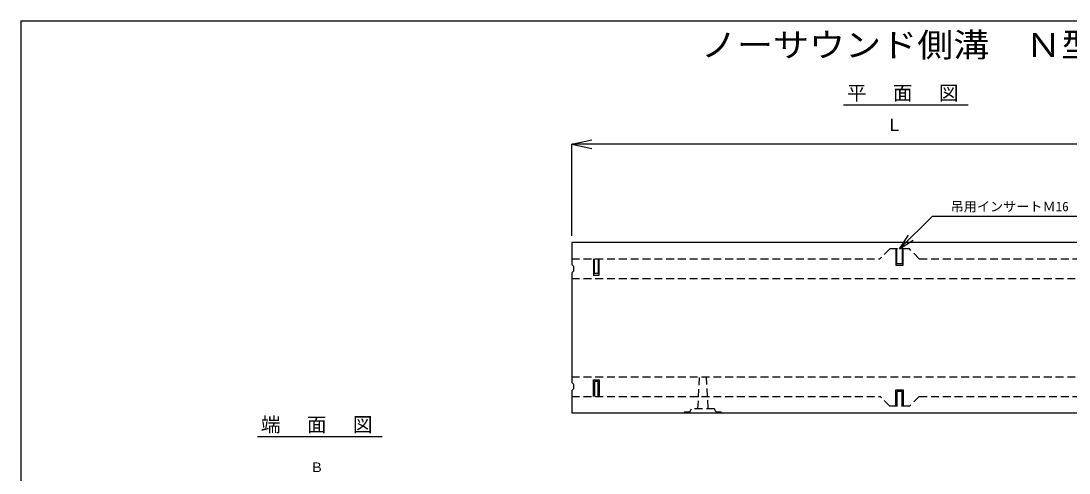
# Model space of a CAD drawing. Units: millimetres, scale not verified. Extents: x -2700 to 2700, y -1900 to 1800.
# Drawn here: x -2700 to 497, y 420 to 1800 of the extents above; entities that cross this region are included whole.
import ezdxf
from ezdxf.enums import TextEntityAlignment as Align

# ---------------------------------------------------------------- set-up
doc = ezdxf.new("R2010")
doc.units = ezdxf.units.MM
doc.header["$LTSCALE"] = 20
doc.linetypes.add('DASHED1', pattern=[1.8, 1.2, -0.6])
for name, color, linetype in [('0-1_1', 3, 'Continuous'), ('0-2_2', 4, 'Continuous'), ('F-0_240', 2, 'Continuous')]:
    doc.layers.add(name, color=color, linetype=linetype)
doc.styles.add('ＭＳ ゴシック', font='')
doc.styles.get('ＭＳ ゴシック').set_extended_font_data('MS Gothic')

msp = doc.modelspace()

# ---------------------------------------------------------------- linework, layer by layer
at = {"layer": '0-1_1'}
for p, q in [((980, 1124.05), (-1020, 1124.05)), ((-1020, 1124.05), (-1020, 1056.55)), ((-1020, 1031.55), (-1020, 696.55)), ((-1020, 671.55), (-1020, 604.05)), ((-1020, 604.05), (980, 604.05))]:
    msp.add_line(p, q, dxfattribs=at)
at = {"layer": '0-1_1', "color": 7}
for p, q in [((-28, 1059.05), (-28, 1104.06)), ((-951, 1029.05), (-951, 1074.05)), ((-951, 699.05), (-951, 654.05)), ((-28, 669.05), (-28, 624.05))]:
    msp.add_line(p, q, dxfattribs=at)
at = {"layer": '0-1_1', "linetype": 'DASHED1'}
for p, q in [((40, 1074.05), (10, 1104.06)), ((-1020, 1074.05), (-80, 1074.05)), ((40, 1074.05), (980, 1074.05)), ((-1020, 1014.05), (980, 1014.05)), ((-1020, 714.05), (980, 714.05)), ((-635, 616.05), (-630, 714.05)), ((-610, 714.05), (-605, 616.05)), ((-1020, 654.05), (-80, 654.05)), ((40, 654.05), (10, 624.05)), ((40, 654.05), (980, 654.05)), ((-660, 607.05), (-655, 616.05)), ((-580, 607.05), (-565, 607.05)), ((-562, 604.05), (-565, 607.05))]:
    msp.add_line(p, q, dxfattribs=at)
for points in [[(10, 1104.06), (-50, 1104.06), (-80, 1074.05)], [(10, 624.05), (-50, 624.05), (-80, 654.05)], [(-580, 607.05), (-585, 616.05), (-655, 616.05)], [(-678, 604.05), (-675, 607.05), (-660, 607.05)]]:
    msp.add_lwpolyline(points, dxfattribs=at)
at = {"layer": '0-1_1', "color": 7}
for points in [[(-31, 1104.06), (-31, 1054.05), (-9, 1054.05), (-9, 1104.06)], [(-12, 1104.06), (-12, 1059.05), (-28, 1059.05)], [(-954, 1074.05), (-954, 1024.05), (-936, 1024.05), (-936, 1074.05)], [(-939, 1074.05), (-939, 1029.05), (-951, 1029.05)], [(-954, 654.05), (-954, 704.05), (-936, 704.05), (-936, 654.05)], [(-939, 654.05), (-939, 699.05), (-951, 699.05)], [(-31, 624.05), (-31, 674.05), (-9, 674.05), (-9, 624.05)], [(-12, 624.05), (-12, 669.05), (-28, 669.05)]]:
    msp.add_lwpolyline(points, dxfattribs=at)
at = {"layer": '0-1_1'}
for points in [[(-1020, 1056.55), (-1015, 1051.55), (-1015, 1036.55), (-1020, 1031.55)], [(-1020, 696.55), (-1015, 691.55), (-1015, 676.55), (-1020, 671.55)]]:
    msp.add_lwpolyline(points, dxfattribs=at)
at = {"layer": '0-2_2', "color": 7}
for p, q in [((-190.81, 1543.5), (189, 1543.5)), ((-20, 1104.05), (80, 1204.05)), ((-20, 1104.05), (7.23, 1145.99)), ((-20, 1104.05), (21.93, 1131.29)), ((-1978.2, 531.2), (-1598.39, 531.2))]:
    msp.add_line(p, q, dxfattribs=at)
at = {"layer": '0-2_2'}
for p, q in [((-1020, 1424.05), (-958.87, 1437.05)), ((-1020, 1144.05), (-1020, 1424.05)), ((980, 1424.05), (-1020, 1424.05)), ((-1020, 1424.05), (-958.87, 1411.06)), ((-1020, 1144.05), (-1020, 1270.84))]:
    msp.add_line(p, q, dxfattribs=at)
at = {"layer": '0-2_2', "color": 7}
msp.add_lwpolyline([(80, 1204.05), (130, 1204.05), (682, 1204.05)], dxfattribs=at)
at = {"layer": 'F-0_240'}
for q in [(-2700, -1900), (2700, 1800)]:
    msp.add_line((-2700, 1800), q, dxfattribs=at)

# ---------------------------------------------------------------- texts
at = {"layer": '0-2_2', "color": 3, "style": 'ＭＳ ゴシック', "width": 1.1}
msp.add_text('ノーサウンド側溝\u3000Ｎ型', height=73.31, dxfattribs=at).set_placement((-626.17, 1668.17), align=Align.BOTTOM_LEFT)
at = {"layer": '0-2_2', "style": 'ＭＳ ゴシック'}
for s, height, p in [('Ｌ', 36.66, (-61.02, 1453.46)), ('吊用インサートＭ16', 29.33, (136, 1210.06)), ('Ｂ', 29.33, (-1817.5, 414.05))]:
    msp.add_text(s, height=height, dxfattribs=at).set_placement(p, align=Align.BOTTOM_LEFT)
at = {"layer": '0-2_2', "color": 7, "char_height": 43.99, "attachment_point": 7, "style": 'ＭＳ ゴシック'}
for s, insert in [('\\T1.17;平\u3000面\u3000図', (-180.81, 1553.5)), ('\\T1.17;端\u3000面\u3000図', (-1968.2, 541.2))]:
    msp.add_mtext(s, dxfattribs=dict(at, insert=insert))

doc.saveas('drawing.dxf')
